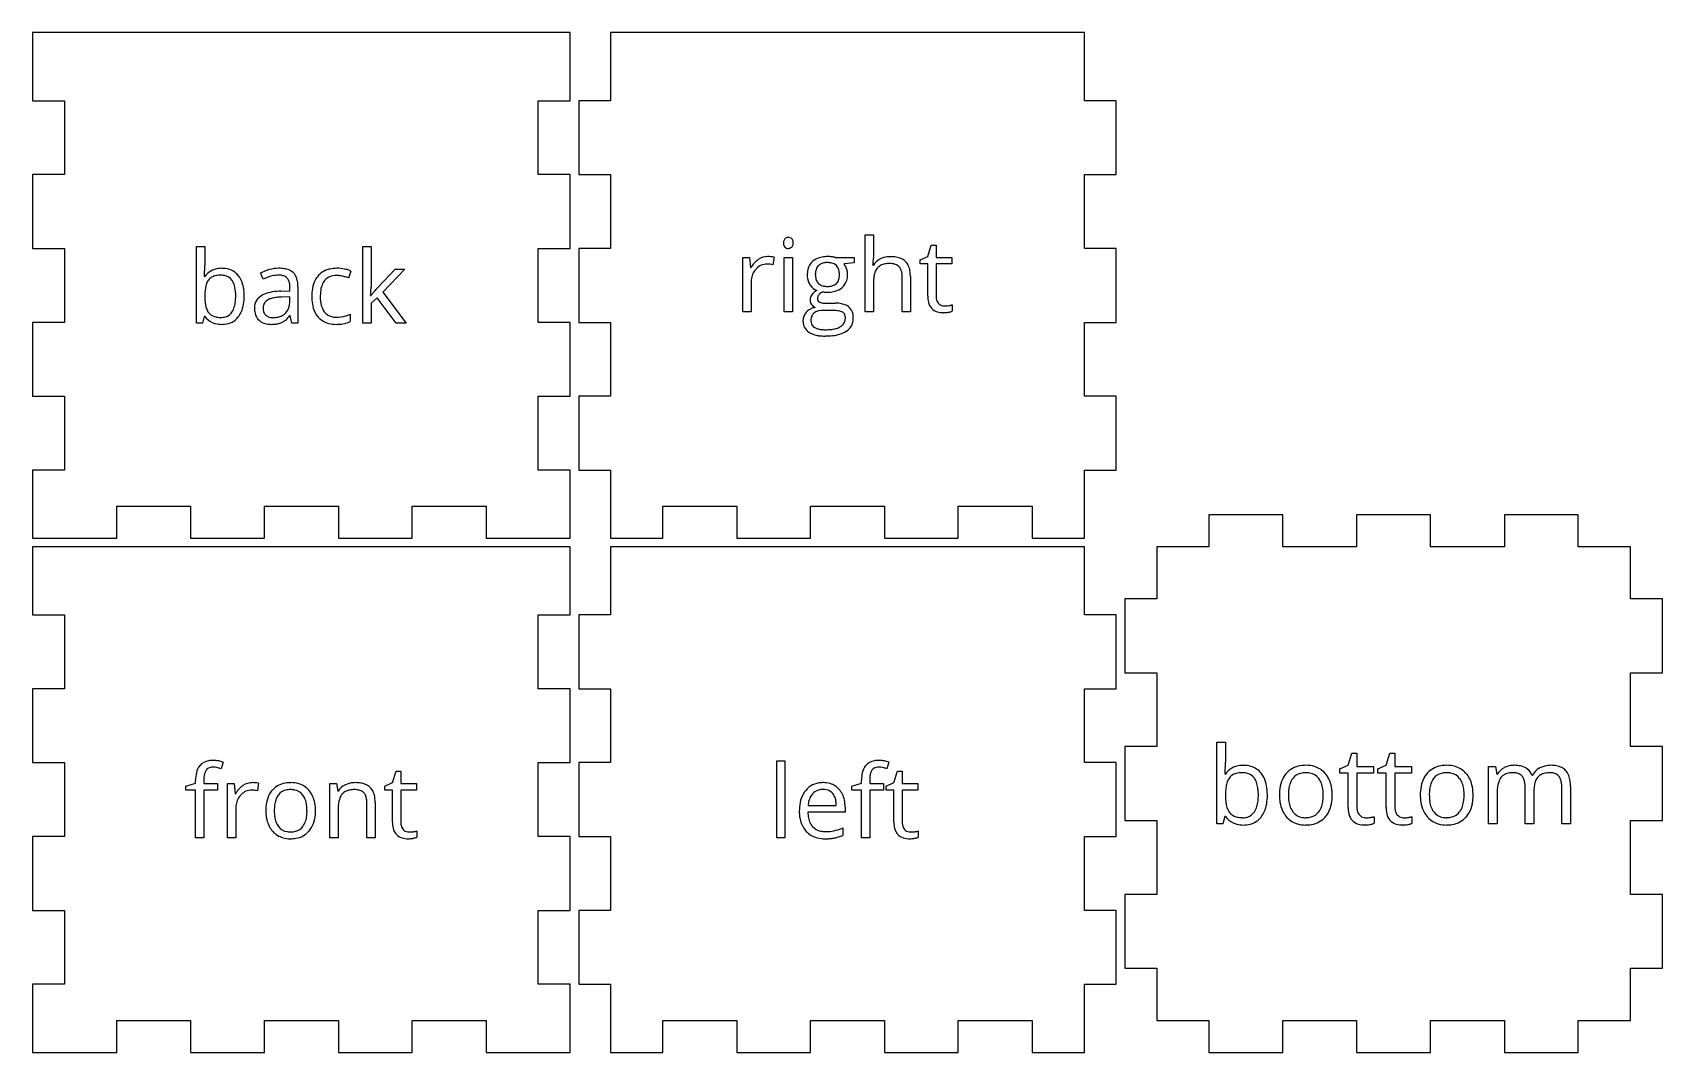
# Model space of a CAD drawing. Header units: inches. Extents: x 0 to 24.1, y 0.1 to 15.2.
import ezdxf

# ---------------------------------------------------------------- set-up
doc = ezdxf.new("R2010")
doc.units = ezdxf.units.IN

msp = doc.modelspace()

# ---------------------------------------------------------------- linework, layer by layer
at = {"layer": 'back_labelLayer'}
for p, q in [((2.423, 10.898), (2.423, 12.033)), ((2.423, 12.033), (2.544, 12.033)), ((2.544, 12.033), (2.544, 11.757)), ((4.881, 10.898), (4.881, 12.033)), ((4.881, 12.033), (5.001, 12.033)), ((5.001, 12.033), (5.001, 11.431)), ((2.538, 11.591), (2.544, 11.591)), ((3.406, 11.549), (3.369, 11.642)), ((4.703, 11.67), (4.666, 11.567)), ((5.096, 11.424), (5.355, 11.697)), ((5.499, 11.697), (5.175, 11.357)), ((5.355, 11.697), (5.499, 11.697)), ((3.666, 11.373), (3.802, 11.377)), ((3.802, 11.377), (3.802, 11.427)), ((3.92, 11.443), (3.92, 10.898)), ((5.175, 11.357), (5.521, 10.898)), ((3.799, 11.291), (3.678, 11.286)), ((3.799, 11.219), (3.799, 11.291)), ((4.995, 11.307), (5.001, 11.307)), ((5.092, 11.276), (5.001, 11.197)), ((5.001, 11.197), (5.001, 10.898)), ((5.374, 10.898), (5.092, 11.276)), ((2.51, 10.898), (2.423, 10.898)), ((2.535, 11), (2.51, 10.898)), ((2.544, 11), (2.535, 11)), ((3.806, 11.011), (3.801, 11.011)), ((3.83, 10.898), (3.806, 11.011)), ((3.92, 10.898), (3.83, 10.898)), ((4.691, 11.032), (4.691, 10.925)), ((5.001, 10.898), (4.881, 10.898)), ((5.521, 10.898), (5.374, 10.898))]:
    msp.add_line(p, q, dxfattribs=at)
for centre, radius, start, end in [((1.017, 11.711), 1.526, 355.4722, 355.6518), ((0.721, 11.731), 1.822, 355.724, 358.1259), ((0.019, 11.755), 2.525, 358.1123, 0.0484), ((2.77, 11.433), 0.275, 95.1836, 145.1109), ((2.726, 11.44), 0.161, 120.14, 142.4249), ((2.75, 11.396), 0.211, 100.4471, 119.6701), ((2.775, 11.269), 0.34, 89.5733, 100.7322), ((2.794, 11.297), 0.414, 89.8743, 96.8146), ((2.779, 11.329), 0.28, 78.6783, 90.3749), ((2.799, 11.34), 0.37, 74.2393, 90.5625), ((2.803, 11.43), 0.177, 35.5408, 79.8011), ((2.823, 11.43), 0.277, 38.5632, 74.067), ((2.76, 11.381), 0.357, 16.4709, 38.4075), ((3.634, 11.15), 0.558, 106.357, 118.335), ((3.761, 10.82), 0.811, 112.2124, 115.964), ((3.681, 11.021), 0.595, 103.6227, 112.4319), ((3.657, 11.077), 0.636, 104.5167, 106.5489), ((3.64, 11.15), 0.561, 90.0715, 104.652), ((3.635, 11.216), 0.394, 90.4485, 103.7666), ((3.633, 11.311), 0.299, 83.6506, 90.1753), ((3.642, 11.199), 0.512, 81.5681, 90.3249), ((3.645, 11.412), 0.198, 70.5719, 83.9928), ((3.671, 11.482), 0.123, 42.7296, 71.0382), ((3.672, 11.392), 0.317, 68.2271, 81.7497), ((3.66, 11.476), 0.135, 20.4094, 41.4478), ((3.713, 11.494), 0.206, 47.8682, 68.2933), ((3.72, 11.507), 0.192, 19.2332, 46.6741), ((3.608, 11.466), 0.311, 6.3378, 19.6815), ((4.473, 11.382), 0.334, 138.6551, 152.6855), ((4.456, 11.394), 0.314, 101.4913, 138.3134), ((4.469, 11.399), 0.203, 114.4266, 161.6633), ((4.488, 11.336), 0.269, 88.7194, 112.5667), ((4.494, 11.236), 0.475, 89.5892, 102.1788), ((4.494, 11.336), 0.268, 87.6741, 89.9759), ((4.497, 11.165), 0.547, 77.7702, 89.9475), ((4.49, 11.258), 0.347, 81.6907, 87.5078), ((4.468, 11.106), 0.5, 77.3003, 81.7341), ((4.439, 10.966), 0.644, 74.7797, 77.4496), ((4.467, 11.067), 0.539, 68.3293, 74.8831), ((4.487, 11.108), 0.605, 74.6793, 77.9577), ((4.542, 11.311), 0.395, 70.0946, 74.7389), ((4.596, 11.456), 0.239, 63.503, 70.1863), ((4.609, 11.486), 0.207, 62.9399, 63.1672), ((3.477, 11.299), 0.933, 177.6175, 180.0425), ((3.197, 11.313), 0.652, 171.0667, 177.8458), ((2.927, 11.357), 0.379, 160.8926, 171.2333), ((2.765, 11.414), 0.207, 143.3381, 161.2561), ((2.783, 11.416), 0.201, 32.7047, 35.5223), ((2.729, 11.385), 0.263, 15.778, 32.015), ((2.555, 11.333), 0.444, 6.165, 16.0394), ((2.286, 11.303), 0.716, 359.7679, 6.3097), ((2.579, 11.324), 0.547, 5.134, 16.7972), ((2.35, 11.3), 0.777, 359.8779, 5.4095), ((3.593, 10.935), 0.429, 101.3569, 117.0799), ((3.677, 10.541), 0.832, 92.4695, 101.7066), ((3.702, 10.19), 1.183, 91.7161, 92.9092), ((3.586, 11.448), 0.215, 7.8271, 20.6044), ((3.454, 11.428), 0.348, 359.6933, 8.0039), ((3.444, 11.445), 0.477, 359.8029, 6.6581), ((4.794, 11.297), 0.668, 169.8978, 180.3688), ((4.561, 11.34), 0.432, 153.0874, 170.1051), ((4.92, 11.296), 0.669, 174.5311, 180.1551), ((4.659, 11.325), 0.407, 160.1418, 175.1368), ((1.063, 11.583), 3.941, 356.033, 356.6443), ((2.625, 11.492), 2.377, 356.6328, 357.4908), ((4.194, 11.433), 0.807, 358.2741, 359.8928), ((3.565, 11.45), 1.436, 357.504, 358.3303), ((5.586, 10.893), 0.717, 142.3227, 144.7078), ((5.968, 10.598), 1.2, 140.4336, 142.3362), ((6.464, 10.19), 1.842, 139.2793, 140.471), ((7.042, 9.693), 2.604, 138.3419, 139.2875), ((3.345, 11.295), 0.801, 179.7761, 185.7075), ((3.029, 11.263), 0.483, 185.5927, 194.2048), ((2.827, 11.21), 0.274, 193.9431, 208.022), ((2.745, 11.168), 0.183, 208.5534, 217.5603), ((2.714, 11.218), 0.278, 326.7103, 343.6663), ((2.552, 11.268), 0.448, 343.4173, 353.6367), ((2.307, 11.297), 0.694, 353.4935, 0.2204), ((2.664, 11.252), 0.459, 335.8305, 350.8256), ((2.417, 11.294), 0.71, 350.6564, 0.338), ((3.488, 11.127), 0.21, 115.4905, 182.3568), ((3.584, 11.116), 0.305, 179.5456, 192.6949), ((3.597, 11.118), 0.191, 171.2127, 180.2054), ((3.579, 11.116), 0.173, 179.5266, 192.7785), ((3.536, 11.13), 0.129, 120.9736, 172.4179), ((3.567, 11.083), 0.186, 113.5892, 121.6798), ((3.612, 10.975), 0.302, 102.7998, 113.2431), ((3.667, 10.744), 0.54, 96.3544, 102.9956), ((3.707, 10.397), 0.889, 91.8567, 96.4476), ((3.593, 11.19), 0.203, 314.1891, 347.4271), ((3.491, 11.216), 0.308, 346.918, 0.2825), ((3.424, 11.219), 0.375, 359.8222, 0.0094), ((4.858, 11.292), 0.732, 179.9388, 183.9814), ((4.66, 11.274), 0.534, 183.5913, 196.3539), ((4.484, 11.22), 0.35, 196.0168, 221.1347), ((4.837, 11.291), 0.587, 179.704, 188.0743), ((4.626, 11.26), 0.373, 187.9317, 200.3883), ((4.512, 11.218), 0.251, 200.4181, 216.6393), ((0.399, 11.627), 4.607, 356.0176, 356.0554), ((2.762, 11.157), 0.268, 215.585, 245.8362), ((2.738, 11.166), 0.176, 218.1689, 253.8048), ((2.782, 11.204), 0.32, 245.9801, 255.5456), ((2.771, 11.266), 0.281, 253.1382, 266.8484), ((2.793, 11.25), 0.367, 255.7755, 270.3184), ((2.78, 11.374), 0.389, 266.378, 270.0515), ((2.783, 11.226), 0.241, 269.3867, 285.8632), ((2.796, 11.294), 0.411, 269.9223, 275.5483), ((2.815, 11.171), 0.287, 274.064, 321.4081), ((2.801, 11.161), 0.174, 286.0163, 326.8496), ((2.773, 11.205), 0.34, 321.316, 335.5439), ((3.481, 11.091), 0.199, 192.0827, 227.4521), ((3.486, 11.099), 0.209, 227.7693, 237.8049), ((3.504, 11.131), 0.246, 238.3272, 258.9185), ((3.52, 11.102), 0.113, 192.3263, 222.058), ((3.516, 11.099), 0.108, 222.5808, 229.254), ((3.531, 11.118), 0.132, 229.7838, 254.2723), ((3.53, 11.255), 0.372, 258.6719, 270.4046), ((3.55, 11.183), 0.2, 253.9401, 266.4529), ((3.533, 11.428), 0.545, 269.9543, 273.1489), ((3.557, 11.255), 0.272, 266.0774, 270.0596), ((3.559, 11.316), 0.333, 269.579, 282.0417), ((3.542, 11.295), 0.412, 272.9333, 281.4139), ((3.569, 11.165), 0.279, 281.2979, 293.7316), ((3.584, 11.209), 0.223, 281.7122, 306.4594), ((3.589, 11.113), 0.223, 294.3933, 304.7372), ((3.594, 11.191), 0.202, 306.9871, 313.8569), ((3.53, 11.197), 0.326, 304.8485, 314.8531), ((3.406, 11.323), 0.502, 314.7445, 321.7071), ((4.449, 11.195), 0.307, 221.7976, 256.8021), ((4.464, 11.183), 0.192, 216.9695, 261.3103), ((4.485, 11.336), 0.453, 256.4243, 270.4889), ((4.485, 11.282), 0.293, 260.1356, 270.2694), ((4.484, 11.496), 0.507, 270.2659, 286.2891), ((4.49, 11.547), 0.664, 269.9652, 272.8648), ((4.5, 11.391), 0.508, 272.5982, 282.1876), ((4.535, 11.232), 0.345, 282.0346, 296.9454), ((4.453, 11.611), 0.626, 286.046, 292.3656)]:
    msp.add_arc(centre, radius, start, end, dxfattribs=at)
at = {"layer": 'back_outsideCutPath'}
for p, q in [((0, 15.194), (0, 14.187)), ((7.944, 15.194), (0, 15.194)), ((7.944, 14.187), (7.944, 15.194)), ((0, 14.187), (0.472, 14.187)), ((0.472, 14.187), (0.472, 13.095)), ((7.472, 13.095), (7.472, 14.187)), ((7.472, 14.187), (7.944, 14.187)), ((0.472, 13.095), (0, 13.095)), ((0, 13.095), (0, 12.004)), ((7.944, 13.095), (7.472, 13.095)), ((7.944, 12.004), (7.944, 13.095)), ((0, 12.004), (0.472, 12.004)), ((0.472, 12.004), (0.472, 10.912)), ((7.472, 10.912), (7.472, 12.004)), ((7.472, 12.004), (7.944, 12.004)), ((0.472, 10.912), (0, 10.912)), ((0, 10.912), (0, 9.821)), ((7.944, 10.912), (7.472, 10.912)), ((7.944, 9.821), (7.944, 10.912)), ((0, 9.821), (0.472, 9.821)), ((0.472, 9.821), (0.472, 8.729)), ((7.472, 8.729), (7.472, 9.821)), ((7.472, 9.821), (7.944, 9.821)), ((0.472, 8.729), (0, 8.729)), ((0, 8.729), (0, 7.722)), ((7.944, 8.729), (7.472, 8.729)), ((7.944, 7.722), (7.944, 8.729)), ((1.243, 7.722), (1.243, 8.194)), ((1.243, 8.194), (2.335, 8.194)), ((2.335, 8.194), (2.335, 7.722)), ((3.426, 7.722), (3.426, 8.194)), ((3.426, 8.194), (4.518, 8.194)), ((4.518, 8.194), (4.518, 7.722)), ((5.609, 7.722), (5.609, 8.194)), ((5.609, 8.194), (6.701, 8.194)), ((6.701, 8.194), (6.701, 7.722)), ((0, 7.722), (1.243, 7.722)), ((2.335, 7.722), (3.426, 7.722)), ((4.518, 7.722), (5.609, 7.722)), ((6.701, 7.722), (7.944, 7.722))]:
    msp.add_line(p, q, dxfattribs=at)
at = {"layer": 'bottom_labelLayer'}
for p, q in [((17.496, 3.501), (17.496, 4.708)), ((17.496, 4.708), (17.625, 4.708)), ((17.625, 4.708), (17.625, 4.415)), ((19.317, 4.313), (19.439, 4.367)), ((19.439, 4.367), (19.493, 4.549)), ((19.493, 4.549), (19.568, 4.549)), ((19.568, 4.549), (19.568, 4.351)), ((19.568, 4.351), (19.814, 4.351)), ((19.814, 4.351), (19.814, 4.251)), ((19.878, 4.313), (20, 4.367)), ((20, 4.367), (20.054, 4.549)), ((20.054, 4.549), (20.129, 4.549)), ((20.129, 4.549), (20.129, 4.351)), ((20.129, 4.351), (20.375, 4.351)), ((20.375, 4.351), (20.375, 4.251)), ((21.511, 3.501), (21.511, 4.351)), ((21.511, 4.351), (21.616, 4.351)), ((21.616, 4.351), (21.637, 4.235)), ((17.619, 4.238), (17.625, 4.238)), ((19.317, 4.251), (19.317, 4.313)), ((19.439, 4.251), (19.317, 4.251)), ((19.439, 3.746), (19.439, 4.251)), ((19.814, 4.251), (19.568, 4.251)), ((19.568, 4.251), (19.568, 3.751)), ((19.878, 4.251), (19.878, 4.313)), ((20, 4.251), (19.878, 4.251)), ((20, 3.746), (20, 4.251)), ((20.375, 4.251), (20.129, 4.251)), ((20.129, 4.251), (20.129, 3.751)), ((21.637, 4.235), (21.643, 4.235)), ((22.155, 4.223), (22.161, 4.223)), ((21.64, 3.947), (21.64, 3.501)), ((22.053, 3.501), (22.053, 4.054)), ((22.181, 3.976), (22.181, 3.501)), ((22.595, 3.501), (22.595, 4.054)), ((22.724, 4.056), (22.724, 3.501)), ((17.589, 3.501), (17.496, 3.501)), ((17.616, 3.611), (17.589, 3.501)), ((17.625, 3.611), (17.616, 3.611)), ((19.821, 3.608), (19.821, 3.509)), ((20.382, 3.608), (20.382, 3.509)), ((21.64, 3.501), (21.511, 3.501)), ((22.181, 3.501), (22.053, 3.501)), ((22.724, 3.501), (22.595, 3.501))]:
    msp.add_line(p, q, dxfattribs=at)
for centre, radius, start, end in [((14.94, 4.413), 2.685, 358.1125, 0.0484), ((17.865, 4.071), 0.293, 95.1835, 145.1109), ((17.891, 3.926), 0.44, 89.8746, 96.8144), ((17.896, 3.972), 0.394, 74.2393, 90.5624), ((17.922, 4.067), 0.295, 38.5631, 74.0671), ((18.78, 4.023), 0.341, 99.1759, 137.9832), ((18.813, 3.867), 0.5, 89.7326, 100.076), ((18.82, 3.934), 0.433, 73.5223, 90.5691), ((18.845, 4.026), 0.337, 41.1446, 73.2133), ((20.861, 4.023), 0.341, 99.1759, 137.9832), ((20.894, 3.867), 0.5, 89.7326, 100.076), ((20.901, 3.934), 0.433, 73.5223, 90.5691), ((20.926, 4.026), 0.337, 41.1446, 73.2133), ((21.887, 4.061), 0.306, 93.8343, 117.5073), ((21.894, 3.998), 0.369, 89.9662, 94.2828), ((21.898, 3.945), 0.422, 77.5573, 90.5512), ((21.937, 4.114), 0.249, 52.7026, 78.0055), ((22.424, 4.04), 0.326, 95.8635, 117.9692), ((22.435, 3.961), 0.406, 89.9194, 96.2617), ((22.439, 3.919), 0.448, 79.936, 90.3805), ((22.469, 4.081), 0.283, 62.9724, 80.1666), ((15.687, 4.388), 1.938, 355.724, 358.1257), ((16.005, 4.366), 1.619, 355.4719, 355.6519), ((18.032, 3.989), 0.403, 160.8929, 171.2334), ((17.86, 4.05), 0.22, 143.3382, 161.2561), ((17.819, 4.078), 0.171, 120.1405, 142.4249), ((17.844, 4.031), 0.224, 100.447, 119.6701), ((17.871, 3.896), 0.362, 89.573, 100.7327), ((17.875, 3.96), 0.298, 78.6783, 90.3749), ((17.901, 4.067), 0.188, 35.5408, 79.8012), ((17.88, 4.052), 0.214, 32.702, 35.5243), ((17.822, 4.019), 0.28, 15.7781, 32.015), ((17.637, 3.965), 0.472, 6.1648, 16.0395), ((17.855, 4.015), 0.379, 16.4709, 38.4075), ((17.662, 3.955), 0.582, 5.1338, 16.7973), ((18.864, 3.977), 0.437, 150.7111, 169.4696), ((18.792, 4.014), 0.356, 138.1758, 150.2288), ((18.991, 3.961), 0.433, 162.0653, 173.1675), ((18.833, 4.014), 0.266, 142.9025, 162.3751), ((18.783, 4.049), 0.205, 103.4684, 142.3119), ((18.809, 3.951), 0.306, 89.4807, 103.8807), ((18.813, 3.933), 0.325, 79.3453, 90.3177), ((18.838, 4.043), 0.212, 37.9577, 80.4006), ((18.794, 4.012), 0.265, 20.0258, 37.4351), ((18.663, 3.964), 0.405, 7.744, 20.069), ((18.796, 3.985), 0.401, 13.5015, 41.0704), ((20.946, 3.977), 0.437, 150.7111, 169.4696), ((20.873, 4.014), 0.356, 138.1758, 150.2288), ((21.072, 3.961), 0.433, 162.0653, 173.1675), ((20.914, 4.014), 0.266, 142.9025, 162.3751), ((20.864, 4.049), 0.205, 103.4684, 142.3119), ((20.89, 3.951), 0.306, 89.4807, 103.8807), ((20.895, 3.933), 0.325, 79.3453, 90.3177), ((20.919, 4.043), 0.212, 37.9577, 80.4006), ((20.876, 4.012), 0.265, 20.0258, 37.4351), ((20.745, 3.964), 0.405, 7.744, 20.069), ((20.878, 3.985), 0.401, 13.5015, 41.0704), ((21.861, 4.107), 0.253, 117.1209, 149.5424), ((22.026, 4), 0.383, 161.0234, 171.447), ((21.869, 4.055), 0.216, 143.0771, 161.3914), ((21.83, 4.082), 0.169, 123.702, 142.3019), ((21.846, 4.053), 0.202, 101.1548, 123.0654), ((21.871, 3.938), 0.32, 89.5573, 101.4831), ((21.874, 3.956), 0.302, 85.5239, 90.0798), ((21.882, 4.044), 0.214, 72.3599, 85.956), ((21.907, 4.118), 0.135, 41.0613, 72.8993), ((21.89, 4.107), 0.156, 20.7072, 40.0218), ((21.813, 4.077), 0.238, 7.9864, 20.7948), ((21.673, 4.056), 0.38, 359.6948, 8.1469), ((21.951, 4.14), 0.22, 22.2098, 51.4971), ((22.394, 4.089), 0.269, 119.4042, 150.1829), ((22.533, 4.009), 0.349, 160.8732, 172.5271), ((22.404, 4.055), 0.213, 140.9766, 161.1698), ((22.37, 4.08), 0.171, 122.3598, 140.2883), ((22.424, 4.044), 0.323, 118.2589, 120.0638), ((22.389, 4.046), 0.209, 101.0032, 121.7842), ((22.414, 3.926), 0.331, 89.5622, 101.2959), ((22.417, 3.959), 0.299, 85.8143, 90.0691), ((22.425, 4.044), 0.214, 72.6394, 86.2567), ((22.449, 4.118), 0.136, 41.0407, 73.1793), ((22.432, 4.107), 0.156, 20.7072, 40.0218), ((22.355, 4.077), 0.238, 7.9864, 20.7948), ((22.215, 4.056), 0.38, 359.6948, 8.1469), ((22.5, 4.145), 0.212, 44.2291, 62.623), ((22.49, 4.141), 0.222, 19.5612, 43.316), ((22.356, 4.09), 0.366, 7.5043, 19.9646), ((22.133, 4.059), 0.591, 359.7107, 7.6907), ((18.617, 3.928), 0.992, 177.6176, 180.0423), ((18.477, 3.924), 0.851, 179.7761, 185.7075), ((18.319, 3.943), 0.693, 171.0667, 177.8456), ((17.351, 3.932), 0.761, 359.7681, 6.3095), ((17.374, 3.926), 0.738, 353.4933, 0.2207), ((17.49, 3.923), 0.755, 350.6562, 0.3381), ((17.418, 3.929), 0.827, 359.8779, 5.4092), ((19.091, 3.932), 0.669, 169.2443, 180.388), ((19.067, 3.925), 0.644, 179.7744, 189.0933), ((19.237, 3.93), 0.681, 173.0086, 180.2464), ((19.208, 3.924), 0.652, 179.706, 187.9159), ((18.428, 3.93), 0.643, 359.7076, 7.8972), ((18.392, 3.925), 0.678, 353.5364, 0.2013), ((18.609, 3.936), 0.594, 1.1276, 13.8801), ((18.539, 3.923), 0.665, 349.1762, 0.3863), ((18.448, 3.927), 0.756, 359.9919, 1.5415), ((21.173, 3.932), 0.669, 169.2443, 180.388), ((21.148, 3.925), 0.644, 179.7744, 189.0933), ((21.318, 3.93), 0.681, 173.0086, 180.2464), ((21.29, 3.924), 0.652, 179.706, 187.9159), ((20.509, 3.93), 0.643, 359.7076, 7.8972), ((20.474, 3.925), 0.678, 353.5364, 0.2013), ((20.691, 3.936), 0.594, 1.1276, 13.8801), ((20.62, 3.923), 0.665, 349.1762, 0.3863), ((20.529, 3.927), 0.756, 359.9919, 1.5415), ((22.287, 3.959), 0.647, 171.3041, 178.3503), ((22.537, 3.948), 0.897, 178.0976, 180.0249), ((22.748, 3.979), 0.566, 172.3777, 180.1829), ((22.909, 3.976), 0.728, 179.8873, 179.9914), ((18.141, 3.889), 0.514, 185.5924, 194.2051), ((17.926, 3.833), 0.292, 193.9428, 208.0218), ((17.839, 3.789), 0.194, 208.5536, 217.5605), ((17.832, 3.786), 0.187, 218.169, 253.8047), ((17.898, 3.781), 0.185, 286.0163, 326.8497), ((17.806, 3.842), 0.296, 326.7105, 343.6661), ((17.634, 3.895), 0.476, 343.4172, 353.6368), ((17.869, 3.828), 0.362, 321.3162, 335.5435), ((17.753, 3.878), 0.488, 335.8306, 350.8254), ((18.901, 3.897), 0.476, 188.9103, 205.3171), ((18.852, 3.876), 0.423, 205.6554, 208.447), ((18.789, 3.837), 0.349, 207.7946, 238.6758), ((18.969, 3.889), 0.411, 187.764, 200.0976), ((18.837, 3.841), 0.27, 200.0846, 216.913), ((18.789, 3.807), 0.211, 217.3008, 261.71), ((18.839, 3.805), 0.208, 284.5663, 322.6334), ((18.784, 3.845), 0.276, 323.0088, 342.6391), ((18.626, 3.897), 0.443, 342.3615, 353.7539), ((18.832, 3.842), 0.359, 318.144, 329.7566), ((18.763, 3.878), 0.437, 330.2507, 349.4116), ((19.844, 3.741), 0.405, 179.3552, 192.8478), ((19.641, 3.686), 0.195, 190.3817, 253.8772), ((19.827, 3.749), 0.259, 179.6414, 189.7509), ((19.735, 3.733), 0.166, 189.5479, 205.7871), ((19.698, 3.716), 0.125, 206.1289, 221.4088), ((19.694, 3.713), 0.12, 221.5948, 262.3505), ((20.405, 3.741), 0.405, 179.3552, 192.8478), ((20.201, 3.686), 0.195, 190.3817, 253.8772), ((20.388, 3.749), 0.259, 179.6414, 189.7509), ((20.296, 3.733), 0.166, 189.5479, 205.7871), ((20.259, 3.716), 0.125, 206.1289, 221.4088), ((20.255, 3.713), 0.12, 221.5948, 262.3505), ((20.983, 3.897), 0.476, 188.9103, 205.3171), ((20.934, 3.876), 0.423, 205.6554, 208.447), ((20.87, 3.837), 0.349, 207.7946, 238.6758), ((21.05, 3.889), 0.411, 187.764, 200.0976), ((20.919, 3.841), 0.27, 200.0846, 216.913), ((20.871, 3.807), 0.211, 217.3008, 261.71), ((20.921, 3.805), 0.208, 284.5663, 322.6334), ((20.866, 3.845), 0.276, 323.0088, 342.6391), ((20.707, 3.897), 0.443, 342.3615, 353.7539), ((20.913, 3.842), 0.359, 318.144, 329.7566), ((20.844, 3.878), 0.437, 330.2507, 349.4116), ((17.857, 3.777), 0.285, 215.5851, 245.8362), ((17.879, 3.827), 0.34, 245.9801, 255.5455), ((17.866, 3.893), 0.299, 253.138, 266.8485), ((17.89, 3.876), 0.391, 255.7755, 270.3184), ((17.876, 4.008), 0.414, 266.3773, 270.051), ((17.879, 3.85), 0.257, 269.3867, 285.8632), ((17.893, 3.922), 0.437, 269.9223, 275.5485), ((17.913, 3.792), 0.305, 274.064, 321.4081), ((18.793, 3.846), 0.359, 238.8115, 253.2429), ((18.807, 3.899), 0.414, 253.5436, 270.4182), ((18.812, 3.913), 0.32, 260.5034, 270.2479), ((18.812, 3.986), 0.5, 269.7502, 279.8032), ((18.816, 3.893), 0.299, 269.4483, 284.7255), ((18.844, 3.832), 0.343, 278.8959, 317.9979), ((19.68, 3.822), 0.336, 253.7849, 270.8852), ((19.704, 3.764), 0.172, 261.3266, 270.1917), ((19.686, 3.814), 0.329, 270.0005, 270.7611), ((19.684, 3.887), 0.401, 270.8934, 275.5484), ((19.705, 4.015), 0.423, 269.8804, 278.3029), ((19.669, 4.043), 0.558, 275.5263, 279.294), ((19.682, 3.967), 0.481, 279.1846, 280.1148), ((19.709, 3.984), 0.391, 278.4162, 279.0065), ((19.704, 3.85), 0.362, 280.006, 283.3746), ((19.662, 4.285), 0.696, 278.9583, 280.5105), ((19.736, 3.716), 0.224, 283.3063, 288.1206), ((19.707, 4.042), 0.45, 280.4845, 282.6278), ((19.747, 3.866), 0.269, 282.5862, 285.5808), ((19.766, 3.623), 0.127, 287.9893, 295.3049), ((19.767, 3.793), 0.193, 285.7292, 286.2632), ((20.241, 3.822), 0.336, 253.7849, 270.8852), ((20.265, 3.764), 0.172, 261.3266, 270.1917), ((20.247, 3.814), 0.329, 270.0005, 270.7611), ((20.245, 3.887), 0.401, 270.8934, 275.5484), ((20.266, 4.015), 0.423, 269.8804, 278.3029), ((20.23, 4.043), 0.558, 275.5263, 279.294), ((20.243, 3.967), 0.481, 279.1846, 280.1148), ((20.27, 3.984), 0.391, 278.4162, 279.0065), ((20.265, 3.85), 0.362, 280.006, 283.3746), ((20.223, 4.285), 0.696, 278.9583, 280.5105), ((20.297, 3.716), 0.224, 283.3063, 288.1206), ((20.268, 4.042), 0.45, 280.4845, 282.6278), ((20.308, 3.866), 0.269, 282.5862, 285.5808), ((20.327, 3.623), 0.127, 287.9893, 295.3049), ((20.328, 3.793), 0.193, 285.7292, 286.2632), ((20.874, 3.846), 0.359, 238.8115, 253.2429), ((20.888, 3.899), 0.414, 253.5436, 270.4182), ((20.893, 3.913), 0.32, 260.5034, 270.2479), ((20.893, 3.986), 0.5, 269.7502, 279.8032), ((20.897, 3.893), 0.299, 269.4483, 284.7255), ((20.925, 3.832), 0.343, 278.8959, 317.9979)]:
    msp.add_arc(centre, radius, start, end, dxfattribs=at)
at = {"layer": 'bottom_outsideCutPath'}
for p, q in [((18.473, 8.069), (17.381, 8.069)), ((17.381, 8.069), (17.381, 7.597)), ((18.473, 7.597), (18.473, 8.069)), ((20.656, 8.069), (19.564, 8.069)), ((19.564, 8.069), (19.564, 7.597)), ((20.656, 7.597), (20.656, 8.069)), ((22.839, 8.069), (21.747, 8.069)), ((21.747, 8.069), (21.747, 7.597)), ((22.839, 7.597), (22.839, 8.069)), ((16.61, 7.597), (16.61, 6.826)), ((17.381, 7.597), (16.61, 7.597)), ((19.564, 7.597), (18.473, 7.597)), ((21.747, 7.597), (20.656, 7.597)), ((23.61, 7.597), (22.839, 7.597)), ((23.61, 6.826), (23.61, 7.597)), ((16.61, 6.826), (16.138, 6.826)), ((16.138, 6.826), (16.138, 5.734)), ((24.082, 6.826), (23.61, 6.826)), ((24.082, 5.734), (24.082, 6.826)), ((16.138, 5.734), (16.61, 5.734)), ((16.61, 5.734), (16.61, 4.643)), ((23.61, 4.643), (23.61, 5.734)), ((23.61, 5.734), (24.082, 5.734)), ((16.61, 4.643), (16.138, 4.643)), ((16.138, 4.643), (16.138, 3.551)), ((24.082, 4.643), (23.61, 4.643)), ((24.082, 3.551), (24.082, 4.643)), ((16.138, 3.551), (16.61, 3.551)), ((16.61, 3.551), (16.61, 2.46)), ((23.61, 2.46), (23.61, 3.551)), ((23.61, 3.551), (24.082, 3.551)), ((16.61, 2.46), (16.138, 2.46)), ((16.138, 2.46), (16.138, 1.368)), ((24.082, 2.46), (23.61, 2.46)), ((24.082, 1.368), (24.082, 2.46)), ((16.138, 1.368), (16.61, 1.368)), ((16.61, 1.368), (16.61, 0.597)), ((23.61, 0.597), (23.61, 1.368)), ((23.61, 1.368), (24.082, 1.368)), ((16.61, 0.597), (17.381, 0.597)), ((17.381, 0.597), (17.381, 0.125)), ((18.473, 0.125), (18.473, 0.597)), ((18.473, 0.597), (19.564, 0.597)), ((19.564, 0.597), (19.564, 0.125)), ((20.656, 0.125), (20.656, 0.597)), ((20.656, 0.597), (21.747, 0.597)), ((21.747, 0.597), (21.747, 0.125)), ((22.839, 0.125), (22.839, 0.597)), ((22.839, 0.597), (23.61, 0.597)), ((17.381, 0.125), (18.473, 0.125)), ((19.564, 0.125), (20.656, 0.125)), ((21.747, 0.125), (22.839, 0.125))]:
    msp.add_line(p, q, dxfattribs=at)
at = {"layer": 'front_labelLayer'}
for p, q in [((2.816, 4.414), (2.784, 4.317)), ((2.266, 4.057), (2.409, 4.101)), ((2.409, 4.101), (2.409, 4.145)), ((2.531, 4.148), (2.531, 4.096)), ((2.531, 4.096), (2.734, 4.096)), ((2.734, 4.096), (2.734, 4.002)), ((2.88, 3.297), (2.88, 4.096)), ((2.88, 4.096), (2.98, 4.096)), ((2.98, 4.096), (2.994, 3.948)), ((3.34, 4.102), (3.324, 3.99)), ((4.393, 3.297), (4.393, 4.096)), ((4.393, 4.096), (4.491, 4.096)), ((4.491, 4.096), (4.511, 3.987)), ((5.204, 4.061), (5.319, 4.111)), ((5.319, 4.111), (5.37, 4.282)), ((5.37, 4.282), (5.44, 4.282)), ((5.44, 4.282), (5.44, 4.096)), ((5.44, 4.096), (5.672, 4.096)), ((5.672, 4.096), (5.672, 4.002)), ((2.266, 4.002), (2.266, 4.057)), ((2.409, 4.002), (2.266, 4.002)), ((2.409, 3.297), (2.409, 4.002)), ((2.734, 4.002), (2.531, 4.002)), ((2.531, 4.002), (2.531, 3.297)), ((2.994, 3.948), (3, 3.948)), ((4.511, 3.987), (4.517, 3.987)), ((5.204, 4.002), (5.204, 4.061)), ((5.319, 4.002), (5.204, 4.002)), ((5.319, 3.526), (5.319, 4.002)), ((5.672, 4.002), (5.44, 4.002)), ((5.44, 4.002), (5.44, 3.532)), ((3.001, 3.726), (3.001, 3.297)), ((4.514, 3.716), (4.514, 3.297)), ((4.94, 3.297), (4.94, 3.814)), ((5.061, 3.818), (5.061, 3.297)), ((5.678, 3.397), (5.678, 3.304)), ((2.531, 3.297), (2.409, 3.297)), ((3.001, 3.297), (2.88, 3.297)), ((4.514, 3.297), (4.393, 3.297)), ((5.061, 3.297), (4.94, 3.297))]:
    msp.add_line(p, q, dxfattribs=at)
for centre, radius, start, end in [((2.669, 4.205), 0.254, 141.7432, 168.2322), ((2.632, 4.224), 0.212, 98.2552, 139.6203), ((2.649, 4.233), 0.105, 102.7678, 144.338), ((2.665, 4.072), 0.368, 89.6699, 99.9312), ((2.663, 4.177), 0.163, 89.4859, 103.4196), ((2.664, 4.08), 0.261, 83.076, 89.7923), ((2.665, 4.05), 0.39, 81.5642, 89.7015), ((2.648, 3.952), 0.389, 76.5183, 83.0214), ((2.638, 3.859), 0.583, 75.9738, 81.6566), ((2.591, 3.664), 0.784, 73.2959, 76.0949), ((2.9, 4.151), 0.491, 167.5777, 180.6587), ((2.946, 4.155), 0.415, 171.6524, 178.4387), ((3.103, 4.148), 0.572, 178.1979, 180.0225), ((2.78, 4.18), 0.247, 161.8434, 171.7848), ((2.678, 4.214), 0.14, 145.0688, 162.1803), ((2.602, 3.758), 0.588, 71.961, 76.5921), ((3.244, 3.869), 0.241, 89.6796, 124.4406), ((3.246, 3.555), 0.556, 84.9925, 90.1283), ((3.259, 3.704), 0.406, 78.4893, 85.0266), ((3.781, 3.787), 0.32, 99.176, 137.9833), ((3.813, 3.64), 0.47, 89.7328, 100.0761), ((3.819, 3.704), 0.407, 73.5222, 90.5693), ((3.843, 3.791), 0.317, 41.1446, 73.2134), ((4.763, 3.783), 0.328, 94.3226, 115.5456), ((4.77, 3.714), 0.397, 89.9582, 94.7107), ((4.774, 3.633), 0.478, 80.5587, 90.354), ((4.803, 3.806), 0.303, 65.1094, 80.7639), ((3.356, 3.747), 0.409, 139.4138, 150.6034), ((3.279, 3.74), 0.277, 138.9576, 174.5423), ((3.283, 3.81), 0.312, 124.2322, 139.4161), ((3.286, 3.733), 0.287, 135.6207, 138.8373), ((3.235, 3.791), 0.21, 89.6335, 137.0881), ((3.236, 3.717), 0.284, 87.343, 89.9651), ((3.231, 3.629), 0.372, 81.5888, 87.1914), ((3.208, 3.469), 0.534, 77.4453, 81.6357), ((3.861, 3.744), 0.411, 150.711, 169.4697), ((3.793, 3.779), 0.335, 138.1759, 150.2286), ((3.98, 3.729), 0.407, 162.0653, 173.1677), ((3.831, 3.779), 0.25, 142.9025, 162.3751), ((3.784, 3.812), 0.193, 103.4687, 142.3118), ((3.808, 3.72), 0.288, 89.4808, 103.8803), ((3.813, 3.703), 0.305, 79.3451, 90.3175), ((3.836, 3.806), 0.199, 37.9579, 80.4005), ((3.795, 3.777), 0.249, 20.0256, 37.4352), ((3.672, 3.732), 0.381, 7.7439, 20.0691), ((3.797, 3.751), 0.377, 13.5014, 41.0704), ((4.724, 3.856), 0.245, 116.9444, 147.6526), ((4.862, 3.762), 0.345, 159.9534, 171.3802), ((4.724, 3.813), 0.198, 140.1517, 160.3147), ((4.701, 3.829), 0.171, 118.5438, 139.1926), ((4.75, 3.813), 0.295, 115.8073, 117.6061), ((4.728, 3.777), 0.228, 100.1176, 118.1601), ((4.753, 3.641), 0.367, 89.5933, 100.3716), ((4.757, 3.687), 0.321, 84.0198, 90.1511), ((4.769, 3.79), 0.217, 71.0833, 84.3687), ((4.796, 3.866), 0.137, 43.3792, 71.5385), ((4.789, 3.863), 0.144, 22.7022, 42.3422), ((4.724, 3.836), 0.214, 8.4932, 22.658), ((4.838, 3.883), 0.218, 46.5581, 64.8784), ((4.598, 3.816), 0.342, 359.6716, 8.6876), ((4.841, 3.891), 0.21, 19.3849, 45.5996), ((4.72, 3.846), 0.34, 6.9635, 19.8363), ((4.532, 3.821), 0.529, 359.763, 7.2117), ((3.369, 3.726), 0.368, 173.6908, 180.0883), ((4.074, 3.701), 0.629, 169.2443, 180.3882), ((4.051, 3.695), 0.606, 179.7744, 189.0932), ((4.211, 3.7), 0.64, 173.0087, 180.2462), ((4.184, 3.694), 0.613, 179.7058, 187.9162), ((3.637, 3.668), 0.417, 342.3615, 353.7537), ((3.45, 3.7), 0.604, 359.7076, 7.8972), ((3.417, 3.695), 0.638, 353.5365, 0.2013), ((3.621, 3.705), 0.559, 1.1278, 13.8799), ((3.555, 3.693), 0.626, 349.1761, 0.3864), ((3.469, 3.697), 0.712, 359.9925, 1.5412), ((5.086, 3.726), 0.572, 171.1767, 178.3219), ((5.29, 3.716), 0.776, 178.0806, 180.0237), ((3.896, 3.668), 0.448, 188.9102, 205.3172), ((3.85, 3.649), 0.398, 205.6556, 208.4463), ((3.79, 3.612), 0.328, 207.7948, 238.6758), ((3.959, 3.662), 0.386, 187.7637, 200.0979), ((3.836, 3.616), 0.254, 200.0846, 216.9133), ((3.79, 3.584), 0.199, 217.301, 261.7098), ((3.811, 3.684), 0.301, 260.5035, 270.2477), ((3.815, 3.665), 0.281, 269.4482, 284.7255), ((3.838, 3.582), 0.196, 284.5663, 322.6332), ((3.842, 3.608), 0.323, 278.8959, 317.9979), ((3.785, 3.62), 0.26, 323.0087, 342.6393), ((3.83, 3.617), 0.338, 318.1441, 329.7566), ((3.765, 3.651), 0.411, 330.2507, 349.4117), ((5.699, 3.522), 0.381, 179.3551, 192.8479), ((5.508, 3.471), 0.183, 190.3818, 253.8772), ((5.684, 3.53), 0.244, 179.6414, 189.7506), ((5.598, 3.515), 0.156, 189.5482, 205.7871), ((5.562, 3.498), 0.117, 206.1299, 221.4084), ((5.558, 3.495), 0.113, 221.5949, 262.3504), ((5.568, 3.544), 0.162, 261.3261, 270.1918), ((5.569, 3.78), 0.398, 269.8806, 278.3026), ((5.572, 3.752), 0.369, 278.4186, 279.0067), ((5.528, 4.034), 0.655, 278.9587, 280.5096), ((5.571, 3.806), 0.423, 280.4858, 282.626), ((5.608, 3.64), 0.253, 282.5863, 285.5808), ((5.627, 3.57), 0.18, 285.7194, 286.2571), ((3.794, 3.621), 0.337, 238.8115, 253.2428), ((3.807, 3.671), 0.389, 253.5436, 270.4181), ((3.812, 3.752), 0.47, 269.7504, 279.8034), ((5.546, 3.598), 0.316, 253.7848, 270.8854), ((5.551, 3.59), 0.308, 270.0004, 270.7647), ((5.549, 3.66), 0.378, 270.8938, 275.5481), ((5.535, 3.806), 0.525, 275.5259, 279.2939), ((5.547, 3.737), 0.455, 279.1887, 280.1124), ((5.568, 3.625), 0.341, 280.0063, 283.3741), ((5.598, 3.499), 0.211, 283.3074, 288.119), ((5.627, 3.412), 0.119, 287.988, 295.3052)]:
    msp.add_arc(centre, radius, start, end, dxfattribs=at)
at = {"layer": 'front_outsideCutPath'}
for p, q in [((0, 7.597), (0, 6.59)), ((7.944, 7.597), (0, 7.597)), ((7.944, 6.59), (7.944, 7.597)), ((0, 6.59), (0.472, 6.59)), ((0.472, 6.59), (0.472, 5.498)), ((7.472, 5.498), (7.472, 6.59)), ((7.472, 6.59), (7.944, 6.59)), ((0.472, 5.498), (0, 5.498)), ((0, 5.498), (0, 4.407)), ((7.944, 5.498), (7.472, 5.498)), ((7.944, 4.407), (7.944, 5.498)), ((0, 4.407), (0.472, 4.407)), ((0.472, 4.407), (0.472, 3.315)), ((7.472, 3.315), (7.472, 4.407)), ((7.472, 4.407), (7.944, 4.407)), ((0.472, 3.315), (0, 3.315)), ((0, 3.315), (0, 2.224)), ((7.944, 3.315), (7.472, 3.315)), ((7.944, 2.224), (7.944, 3.315)), ((0, 2.224), (0.472, 2.224)), ((0.472, 2.224), (0.472, 1.132)), ((7.472, 1.132), (7.472, 2.224)), ((7.472, 2.224), (7.944, 2.224)), ((0.472, 1.132), (0, 1.132)), ((0, 1.132), (0, 0.125)), ((7.944, 1.132), (7.472, 1.132)), ((7.944, 0.125), (7.944, 1.132)), ((1.243, 0.125), (1.243, 0.597)), ((1.243, 0.597), (2.335, 0.597)), ((2.335, 0.597), (2.335, 0.125)), ((3.426, 0.125), (3.426, 0.597)), ((3.426, 0.597), (4.518, 0.597)), ((4.518, 0.597), (4.518, 0.125)), ((5.609, 0.125), (5.609, 0.597)), ((5.609, 0.597), (6.701, 0.597)), ((6.701, 0.597), (6.701, 0.125)), ((0, 0.125), (1.243, 0.125)), ((2.335, 0.125), (3.426, 0.125)), ((4.518, 0.125), (5.609, 0.125)), ((6.701, 0.125), (7.944, 0.125))]:
    msp.add_line(p, q, dxfattribs=at)
at = {"layer": 'left_labelLayer'}
for p, q in [((10.996, 3.297), (10.996, 4.432)), ((10.996, 4.432), (11.117, 4.432)), ((11.117, 4.432), (11.117, 3.297)), ((12.654, 4.414), (12.623, 4.317)), ((12.105, 4.057), (12.248, 4.101)), ((12.248, 4.101), (12.248, 4.145)), ((12.369, 4.148), (12.369, 4.096)), ((12.369, 4.096), (12.573, 4.096)), ((12.573, 4.096), (12.573, 4.002)), ((12.613, 4.061), (12.727, 4.111)), ((12.727, 4.111), (12.778, 4.282)), ((12.778, 4.282), (12.848, 4.282)), ((12.848, 4.282), (12.848, 4.096)), ((12.848, 4.096), (13.08, 4.096)), ((13.08, 4.096), (13.08, 4.002)), ((12.105, 4.002), (12.105, 4.057)), ((12.248, 4.002), (12.105, 4.002)), ((12.248, 3.297), (12.248, 4.002)), ((12.573, 4.002), (12.369, 4.002)), ((12.369, 4.002), (12.369, 3.297)), ((12.613, 4.002), (12.613, 4.061)), ((12.727, 4.002), (12.613, 4.002)), ((12.727, 3.526), (12.727, 4.002)), ((13.08, 4.002), (12.848, 4.002)), ((12.848, 4.002), (12.848, 3.532)), ((12.006, 3.675), (11.455, 3.675)), ((11.458, 3.773), (11.876, 3.773)), ((12.006, 3.751), (12.006, 3.675)), ((11.971, 3.442), (11.971, 3.334)), ((13.086, 3.397), (13.086, 3.304)), ((11.117, 3.297), (10.996, 3.297)), ((12.369, 3.297), (12.248, 3.297))]:
    msp.add_line(p, q, dxfattribs=at)
for centre, radius, start, end in [((12.508, 4.205), 0.254, 141.7432, 168.2322), ((12.47, 4.224), 0.212, 98.2552, 139.6203), ((12.487, 4.233), 0.105, 102.7678, 144.338), ((12.503, 4.072), 0.368, 89.6699, 99.9312), ((12.502, 4.177), 0.163, 89.4859, 103.4196), ((12.502, 4.08), 0.261, 83.076, 89.7923), ((12.503, 4.05), 0.39, 81.5642, 89.7015), ((12.486, 3.952), 0.389, 76.5183, 83.0214), ((12.476, 3.859), 0.583, 75.9738, 81.6566), ((12.429, 3.664), 0.784, 73.2959, 76.0949), ((11.664, 3.8), 0.31, 92.4762, 140.5386), ((11.68, 3.683), 0.428, 89.9642, 93.9177), ((11.684, 3.742), 0.369, 74.2125, 90.545), ((11.707, 3.827), 0.281, 41.2065, 74.0232), ((12.739, 4.151), 0.491, 167.5777, 180.6587), ((12.784, 4.155), 0.415, 171.6524, 178.4387), ((12.941, 4.148), 0.572, 178.1979, 180.0225), ((12.618, 4.18), 0.247, 161.8434, 171.7848), ((12.517, 4.214), 0.14, 145.0688, 162.1803), ((12.441, 3.758), 0.588, 71.961, 76.5921), ((11.757, 3.736), 0.424, 149.4071, 169.1853), ((11.7, 3.767), 0.359, 140.1058, 148.9065), ((11.809, 3.748), 0.352, 160.3353, 172.5314), ((11.703, 3.787), 0.239, 138.0994, 160.5867), ((11.662, 3.823), 0.184, 106.4659, 137.9174), ((11.676, 3.771), 0.239, 89.4424, 106.2087), ((11.68, 3.761), 0.249, 79.6465, 90.2913), ((11.698, 3.842), 0.166, 40.0821, 80.6244), ((11.68, 3.829), 0.187, 23.4824, 39.707), ((11.61, 3.799), 0.263, 8.7344, 23.2773), ((11.663, 3.789), 0.339, 11.5994, 41.1496), ((11.513, 3.755), 0.493, 359.6148, 12.0336), ((11.965, 3.694), 0.636, 168.954, 180.3843), ((12.021, 3.69), 0.692, 179.9882, 181.7993), ((11.865, 3.681), 0.536, 181.3575, 194.4919), ((11.941, 3.684), 0.486, 181.1449, 190.8005), ((11.914, 3.731), 0.458, 172.1553, 174.7609), ((11.463, 3.775), 0.413, 359.6745, 8.9223), ((11.692, 3.633), 0.356, 194.0878, 223.0538), ((11.673, 3.62), 0.333, 223.5466, 256.1957), ((11.769, 3.65), 0.311, 190.6007, 206.0274), ((11.693, 3.615), 0.227, 206.2952, 222.5558), ((11.687, 3.611), 0.22, 223.0645, 258.1402), ((11.713, 3.721), 0.333, 257.5311, 270.4321), ((11.714, 4.028), 0.64, 270.1984, 292.209), ((11.683, 4.116), 0.734, 291.826, 293.1606), ((13.108, 3.522), 0.381, 179.3551, 192.8479), ((12.917, 3.471), 0.183, 190.3818, 253.8772), ((13.092, 3.53), 0.244, 179.6414, 189.7506), ((13.006, 3.515), 0.156, 189.5482, 205.7871), ((12.971, 3.498), 0.117, 206.1299, 221.4084), ((12.967, 3.495), 0.113, 221.5949, 262.3504), ((12.976, 3.544), 0.162, 261.3261, 270.1918), ((12.978, 3.78), 0.398, 269.8806, 278.3026), ((12.981, 3.752), 0.369, 278.4186, 279.0067), ((12.937, 4.034), 0.655, 278.9587, 280.5096), ((12.979, 3.806), 0.423, 280.4858, 282.626), ((13.017, 3.64), 0.253, 282.5863, 285.5808), ((13.036, 3.57), 0.18, 285.7194, 286.2571), ((11.708, 3.753), 0.471, 256.0087, 270.4849), ((11.712, 4.269), 0.987, 269.9669, 271.9928), ((11.721, 4.031), 0.749, 271.9121, 275.9729), ((11.747, 3.792), 0.509, 275.9058, 281.6602), ((11.734, 3.838), 0.556, 281.9934, 287.8851), ((11.682, 4.001), 0.727, 287.9023, 293.4861), ((12.954, 3.598), 0.316, 253.7848, 270.8854), ((12.959, 3.59), 0.308, 270.0004, 270.7647), ((12.958, 3.66), 0.378, 270.8938, 275.5481), ((12.943, 3.806), 0.525, 275.5259, 279.2939), ((12.956, 3.737), 0.455, 279.1887, 280.1124), ((12.976, 3.625), 0.341, 280.0063, 283.3741), ((13.007, 3.499), 0.211, 283.3074, 288.119), ((13.035, 3.412), 0.119, 287.988, 295.3052)]:
    msp.add_arc(centre, radius, start, end, dxfattribs=at)
at = {"layer": 'left_outsideCutPath'}
for p, q in [((8.541, 7.597), (8.541, 6.59)), ((15.541, 7.597), (8.541, 7.597)), ((15.541, 6.59), (15.541, 7.597)), ((8.541, 6.59), (8.069, 6.59)), ((8.069, 6.59), (8.069, 5.498)), ((16.013, 6.59), (15.541, 6.59)), ((16.013, 5.498), (16.013, 6.59)), ((8.069, 5.498), (8.541, 5.498)), ((8.541, 5.498), (8.541, 4.407)), ((15.541, 4.407), (15.541, 5.498)), ((15.541, 5.498), (16.013, 5.498)), ((8.541, 4.407), (8.069, 4.407)), ((8.069, 4.407), (8.069, 3.315)), ((16.013, 4.407), (15.541, 4.407)), ((16.013, 3.315), (16.013, 4.407)), ((8.069, 3.315), (8.541, 3.315)), ((8.541, 3.315), (8.541, 2.224)), ((15.541, 2.224), (15.541, 3.315)), ((15.541, 3.315), (16.013, 3.315)), ((8.541, 2.224), (8.069, 2.224)), ((8.069, 2.224), (8.069, 1.132)), ((16.013, 2.224), (15.541, 2.224)), ((16.013, 1.132), (16.013, 2.224)), ((8.069, 1.132), (8.541, 1.132)), ((8.541, 1.132), (8.541, 0.125)), ((15.541, 0.125), (15.541, 1.132)), ((15.541, 1.132), (16.013, 1.132)), ((9.312, 0.125), (9.312, 0.597)), ((9.312, 0.597), (10.404, 0.597)), ((10.404, 0.597), (10.404, 0.125)), ((11.495, 0.125), (11.495, 0.597)), ((11.495, 0.597), (12.587, 0.597)), ((12.587, 0.597), (12.587, 0.125)), ((13.678, 0.125), (13.678, 0.597)), ((13.678, 0.597), (14.77, 0.597)), ((14.77, 0.597), (14.77, 0.125)), ((8.541, 0.125), (9.312, 0.125)), ((10.404, 0.125), (11.495, 0.125)), ((12.587, 0.125), (13.678, 0.125)), ((14.77, 0.125), (15.541, 0.125))]:
    msp.add_line(p, q, dxfattribs=at)
at = {"layer": 'right_labelLayer'}
for p, q in [((12.302, 11.07), (12.302, 12.205)), ((12.302, 12.205), (12.423, 12.205)), ((12.423, 12.205), (12.423, 11.862)), ((13.228, 11.884), (13.279, 12.055)), ((13.279, 12.055), (13.349, 12.055)), ((13.349, 12.055), (13.349, 11.87)), ((10.495, 11.07), (10.495, 11.87)), ((10.495, 11.87), (10.595, 11.87)), ((10.595, 11.87), (10.609, 11.721)), ((10.956, 11.875), (10.939, 11.763)), ((11.105, 11.07), (11.105, 11.87)), ((11.105, 11.87), (11.226, 11.87)), ((11.226, 11.87), (11.226, 11.07)), ((11.861, 11.87), (12.138, 11.87)), ((12.138, 11.87), (12.138, 11.793)), ((13.113, 11.834), (13.228, 11.884)), ((13.113, 11.775), (13.113, 11.834)), ((13.349, 11.87), (13.581, 11.87)), ((13.581, 11.87), (13.581, 11.775)), ((10.609, 11.721), (10.615, 11.721)), ((12.138, 11.793), (11.99, 11.775)), ((12.417, 11.759), (12.424, 11.759)), ((12.849, 11.07), (12.849, 11.587)), ((12.97, 11.592), (12.97, 11.07)), ((13.228, 11.775), (13.113, 11.775)), ((13.228, 11.3), (13.228, 11.775)), ((13.581, 11.775), (13.349, 11.775)), ((13.349, 11.775), (13.349, 11.305)), ((10.616, 11.499), (10.616, 11.07)), ((12.423, 11.488), (12.423, 11.07)), ((11.82, 11.088), (11.674, 11.088)), ((11.717, 11.197), (11.858, 11.197)), ((13.587, 11.17), (13.587, 11.077)), ((10.616, 11.07), (10.495, 11.07)), ((11.226, 11.07), (11.105, 11.07)), ((12.423, 11.07), (12.302, 11.07)), ((12.97, 11.07), (12.849, 11.07))]:
    msp.add_line(p, q, dxfattribs=at)
for centre, radius, start, end in [((11.229, 12.087), 0.134, 170.845, 180.3545), ((11.238, 12.086), 0.143, 179.8814, 185.3675), ((11.194, 12.081), 0.0986, 184.9931, 198.2039), ((11.179, 12.095), 0.0833, 155.9672, 171.0518), ((11.16, 12.069), 0.0625, 197.7935, 224.8943), ((11.155, 12.106), 0.0567, 133.7876, 155.917), ((11.164, 12.096), 0.07, 92.6448, 133.4713), ((11.166, 12.074), 0.0924, 89.9674, 93.7649), ((11.168, 12.095), 0.0714, 46.3708, 90.8879), ((11.175, 12.103), 0.0612, 17.7254, 46.4472), ((11.158, 12.077), 0.0789, 332.633, 350.0703), ((11.142, 12.091), 0.0962, 4.9437, 18.1893), ((11.113, 12.085), 0.125, 349.8343, 0.3886), ((11.099, 12.087), 0.139, 359.8839, 5.3193), ((10.898, 11.583), 0.312, 124.2322, 139.4161), ((10.859, 11.643), 0.241, 89.6796, 124.4406), ((10.861, 11.328), 0.556, 84.9925, 90.1283), ((10.875, 11.478), 0.406, 78.4893, 85.0266), ((11.163, 12.074), 0.068, 225.1301, 249.9002), ((11.166, 12.082), 0.0769, 250.5, 270.5983), ((11.167, 12.076), 0.0707, 269.1789, 314.2807), ((11.176, 12.068), 0.0591, 313.6146, 332.2678), ((11.68, 11.643), 0.23, 132.3288, 167.334), ((11.695, 11.62), 0.257, 106.2189, 131.5378), ((11.735, 11.493), 0.39, 93.6329, 106.541), ((11.747, 11.349), 0.535, 89.9377, 94.0266), ((11.75, 11.42), 0.464, 82.5853, 90.185), ((11.764, 11.53), 0.354, 74.0091, 82.5696), ((11.704, 11.846), 0.719, 354.9831, 357.8946), ((11.333, 11.86), 1.09, 357.8675, 0.0686), ((12.63, 11.63), 0.242, 119.8317, 147.9725), ((12.659, 11.585), 0.296, 116.6651, 120.4184), ((12.664, 11.571), 0.311, 96.6652, 116.3783), ((12.676, 11.49), 0.393, 89.893, 96.9958), ((12.68, 11.391), 0.491, 80.6864, 90.3538), ((12.711, 11.571), 0.309, 65.6024, 80.8843), ((12.747, 11.654), 0.218, 46.74, 65.413), ((12.75, 11.662), 0.211, 19.2203, 45.7661), ((10.971, 11.521), 0.409, 139.4138, 150.6034), ((10.894, 11.514), 0.277, 138.9576, 174.5423), ((10.901, 11.506), 0.287, 135.6207, 138.8373), ((10.85, 11.564), 0.21, 89.6335, 137.0881), ((10.851, 11.49), 0.284, 87.343, 89.9651), ((10.846, 11.402), 0.372, 81.5888, 87.1914), ((10.823, 11.242), 0.534, 77.4453, 81.6357), ((11.796, 11.613), 0.35, 166.8193, 180.4841), ((11.752, 11.61), 0.306, 179.9754, 183.6202), ((11.697, 11.604), 0.25, 183.0161, 212.3124), ((11.884, 11.614), 0.319, 175.3392, 180.086), ((11.802, 11.612), 0.236, 179.5618, 191.6531), ((11.792, 11.623), 0.226, 162.5911, 175.7345), ((11.72, 11.594), 0.152, 191.3557, 213.3659), ((11.715, 11.648), 0.145, 135.5838, 163.0018), ((11.71, 11.651), 0.139, 122.5205, 134.9972), ((11.723, 11.628), 0.166, 101.0621, 121.9738), ((11.741, 11.542), 0.254, 89.5862, 101.3331), ((11.746, 11.532), 0.263, 76.1093, 90.703), ((11.78, 11.654), 0.138, 13.9536, 77.6674), ((11.662, 11.619), 0.26, 359.1808, 15.043), ((11.677, 11.612), 0.245, 345.4363, 0.7464), ((11.835, 11.653), 0.197, 29.4587, 38.3579), ((11.755, 11.607), 0.289, 23.1846, 29.5423), ((11.678, 11.573), 0.373, 21.2499, 23.3488), ((11.808, 11.625), 0.233, 6.8506, 20.9873), ((11.764, 11.613), 0.278, 342.565, 0.5958), ((11.743, 11.616), 0.299, 359.8711, 7.0436), ((11.948, 11.825), 0.474, 351.9717, 354.9616), ((13.003, 11.497), 0.579, 171.3204, 178.3407), ((12.776, 11.533), 0.35, 160.1567, 171.5315), ((12.637, 11.585), 0.202, 140.6209, 160.5049), ((12.61, 11.603), 0.17, 118.4552, 139.6707), ((12.637, 11.551), 0.228, 100.1068, 118.0848), ((12.663, 11.415), 0.367, 89.5918, 100.3595), ((12.666, 11.46), 0.321, 84.0198, 90.1511), ((12.678, 11.564), 0.217, 71.0833, 84.3687), ((12.705, 11.639), 0.137, 43.3792, 71.5385), ((12.698, 11.636), 0.144, 22.7022, 42.3422), ((12.634, 11.609), 0.214, 8.4932, 22.658), ((12.507, 11.589), 0.342, 359.6716, 8.6876), ((12.628, 11.617), 0.341, 6.4735, 19.6468), ((12.446, 11.593), 0.524, 359.7945, 6.7745), ((10.984, 11.499), 0.368, 173.6908, 180.0883), ((11.707, 11.612), 0.263, 212.4723, 215.887), ((11.667, 11.58), 0.212, 215.1641, 247.4748), ((11.612, 11.249), 0.123, 144.496, 161.3349), ((11.653, 11.219), 0.173, 132.726, 144.1481), ((11.718, 11.149), 0.269, 125.2208, 132.866), ((11.783, 11.058), 0.381, 121.236, 125.379), ((11.7, 11.582), 0.13, 213.9581, 227.7966), ((11.718, 11.241), 0.127, 128.0886, 147.1398), ((11.717, 11.603), 0.157, 228.2621, 254.7341), ((11.773, 11.173), 0.216, 117.393, 128.4099), ((11.734, 11.687), 0.329, 259.4966, 263.3896), ((11.739, 11.679), 0.235, 254.4016, 267.435), ((11.741, 11.747), 0.389, 263.4834, 270.1269), ((11.745, 11.755), 0.312, 267.016, 270.0316), ((11.742, 11.884), 0.526, 269.9688, 272.9314), ((11.749, 11.707), 0.264, 269.2255, 284.3773), ((11.751, 11.758), 0.4, 272.5334, 285.2581), ((11.785, 11.582), 0.134, 282.7797, 346.4828), ((11.787, 11.632), 0.269, 284.9315, 310.6222), ((11.816, 11.599), 0.225, 310.6098, 342.0924), ((13.205, 11.488), 0.782, 178.1081, 180.0225), ((11.588, 10.92), 0.212, 113.8122, 138.3494), ((11.627, 11.245), 0.139, 161.7222, 180.4846), ((11.628, 11.243), 0.139, 179.9821, 182.9364), ((11.601, 11.241), 0.112, 182.1768, 215.3417), ((11.625, 10.84), 0.3, 102.2873, 114.1172), ((11.632, 11.263), 0.15, 215.4677, 217.1719), ((11.613, 11.247), 0.126, 216.5863, 245.4967), ((11.655, 10.905), 0.182, 99.8102, 116.8229), ((11.688, 11.261), 0.0911, 147.5372, 180.2592), ((11.66, 11.26), 0.0628, 179.2924, 198.3574), ((11.648, 11.257), 0.0507, 199.2289, 239.569), ((11.658, 11.27), 0.0668, 238.2172, 239.8533), ((11.666, 11.287), 0.085, 240.7299, 254.5024), ((11.673, 10.81), 0.278, 89.6435, 100.0209), ((11.689, 11.366), 0.168, 254.1633, 262.2126), ((11.707, 11.495), 0.298, 262.056, 267.2085), ((11.716, 11.658), 0.461, 267.0923, 270.0863), ((11.821, 10.317), 0.771, 86.5052, 90.1397), ((11.861, 10.701), 0.496, 81.5746, 90.3061), ((11.841, 10.631), 0.456, 81.417, 86.5754), ((11.873, 10.84), 0.245, 73.4101, 81.5909), ((11.888, 10.878), 0.316, 68.3673, 81.74), ((11.924, 10.969), 0.219, 52.1878, 68.2501), ((11.948, 11.003), 0.177, 8.6202, 51.8982), ((13.609, 11.295), 0.381, 179.3551, 192.8479), ((13.418, 11.244), 0.183, 190.3818, 253.8772), ((13.593, 11.303), 0.244, 179.6414, 189.7506), ((13.507, 11.288), 0.156, 189.5482, 205.7871), ((13.471, 11.272), 0.117, 206.1299, 221.4084), ((13.467, 11.269), 0.113, 221.5949, 262.3504), ((13.477, 11.317), 0.162, 261.3261, 270.1918), ((13.478, 11.553), 0.398, 269.8806, 278.3026), ((13.482, 11.525), 0.369, 278.4186, 279.0067), ((13.437, 11.807), 0.655, 278.9587, 280.5096), ((13.48, 11.579), 0.423, 280.4858, 282.626), ((13.517, 11.413), 0.253, 282.5863, 285.5808), ((13.536, 11.343), 0.18, 285.7194, 286.2571), ((11.568, 10.937), 0.185, 138.3916, 181.0053), ((11.639, 10.934), 0.256, 179.9793, 183.0217), ((11.58, 10.928), 0.196, 182.208, 207.746), ((11.694, 10.937), 0.194, 168.2583, 180.3823), ((11.622, 10.934), 0.122, 179.2208, 200.9356), ((11.629, 10.952), 0.128, 130.7942, 169.0414), ((11.607, 10.931), 0.107, 202.0288, 236.1457), ((11.638, 10.941), 0.142, 117.2307, 130.5017), ((11.629, 10.958), 0.142, 235.0639, 238.5042), ((11.654, 11.004), 0.194, 239.107, 254.4861), ((11.795, 11.1), 0.289, 283.1372, 295.8573), ((11.831, 11.02), 0.201, 296.4042, 301.8008), ((11.846, 11), 0.177, 301.2232, 318.6237), ((11.911, 10.964), 0.115, 58.9974, 73.858), ((11.93, 10.998), 0.0763, 31.5091, 58.078), ((11.878, 10.97), 0.132, 319.0764, 1.1408), ((11.91, 10.987), 0.0993, 10.661, 30.9362), ((11.847, 10.974), 0.164, 359.5465, 10.9899), ((11.904, 10.97), 0.223, 302.9903, 339.5495), ((11.865, 10.98), 0.262, 340.527, 0.72), ((11.861, 10.984), 0.266, 359.7431, 9.7328), ((13.455, 11.372), 0.316, 253.7848, 270.8854), ((13.46, 11.363), 0.308, 270.0004, 270.7647), ((13.458, 11.433), 0.378, 270.8938, 275.5481), ((13.444, 11.58), 0.525, 275.5259, 279.2939), ((13.456, 11.511), 0.455, 279.1887, 280.1124), ((13.477, 11.398), 0.341, 280.0063, 283.3741), ((13.507, 11.272), 0.211, 283.3074, 288.119), ((13.536, 11.185), 0.119, 287.988, 295.3052), ((11.575, 10.93), 0.193, 208.9036, 236.4232), ((11.626, 11.002), 0.281, 235.9668, 251.223), ((11.674, 11.143), 0.43, 251.21, 262.7065), ((11.688, 11.12), 0.315, 254.2322, 263.4937), ((11.707, 11.389), 0.679, 262.5633, 270.2699), ((11.709, 11.3), 0.496, 263.4108, 270.146), ((11.714, 11.671), 0.96, 269.7545, 276.6168), ((11.711, 11.217), 0.413, 269.8965, 270.0346), ((11.714, 11.618), 0.814, 269.7956, 275.3992), ((11.745, 11.305), 0.5, 275.2959, 283.3514), ((11.757, 11.313), 0.6, 276.494, 286.4953), ((11.826, 11.087), 0.363, 286.2544, 302.5278), ((11.863, 11.021), 0.288, 303.1857, 304.1714)]:
    msp.add_arc(centre, radius, start, end, dxfattribs=at)
at = {"layer": 'right_outsideCutPath'}
for p, q in [((8.541, 15.194), (8.541, 14.187)), ((15.541, 15.194), (8.541, 15.194)), ((15.541, 14.187), (15.541, 15.194)), ((8.541, 14.187), (8.069, 14.187)), ((8.069, 14.187), (8.069, 13.095)), ((16.013, 14.187), (15.541, 14.187)), ((16.013, 13.095), (16.013, 14.187)), ((8.069, 13.095), (8.541, 13.095)), ((8.541, 13.095), (8.541, 12.004)), ((15.541, 12.004), (15.541, 13.095)), ((15.541, 13.095), (16.013, 13.095)), ((8.541, 12.004), (8.069, 12.004)), ((8.069, 12.004), (8.069, 10.912)), ((16.013, 12.004), (15.541, 12.004)), ((16.013, 10.912), (16.013, 12.004)), ((8.069, 10.912), (8.541, 10.912)), ((8.541, 10.912), (8.541, 9.821)), ((15.541, 9.821), (15.541, 10.912)), ((15.541, 10.912), (16.013, 10.912)), ((8.541, 9.821), (8.069, 9.821)), ((8.069, 9.821), (8.069, 8.729)), ((16.013, 9.821), (15.541, 9.821)), ((16.013, 8.729), (16.013, 9.821)), ((8.069, 8.729), (8.541, 8.729)), ((8.541, 8.729), (8.541, 7.722)), ((15.541, 7.722), (15.541, 8.729)), ((15.541, 8.729), (16.013, 8.729)), ((9.312, 7.722), (9.312, 8.194)), ((9.312, 8.194), (10.404, 8.194)), ((10.404, 8.194), (10.404, 7.722)), ((11.495, 7.722), (11.495, 8.194)), ((11.495, 8.194), (12.587, 8.194)), ((12.587, 8.194), (12.587, 7.722)), ((13.678, 7.722), (13.678, 8.194)), ((13.678, 8.194), (14.77, 8.194)), ((14.77, 8.194), (14.77, 7.722)), ((8.541, 7.722), (9.312, 7.722)), ((10.404, 7.722), (11.495, 7.722)), ((12.587, 7.722), (13.678, 7.722)), ((14.77, 7.722), (15.541, 7.722))]:
    msp.add_line(p, q, dxfattribs=at)

doc.saveas('drawing.dxf')
